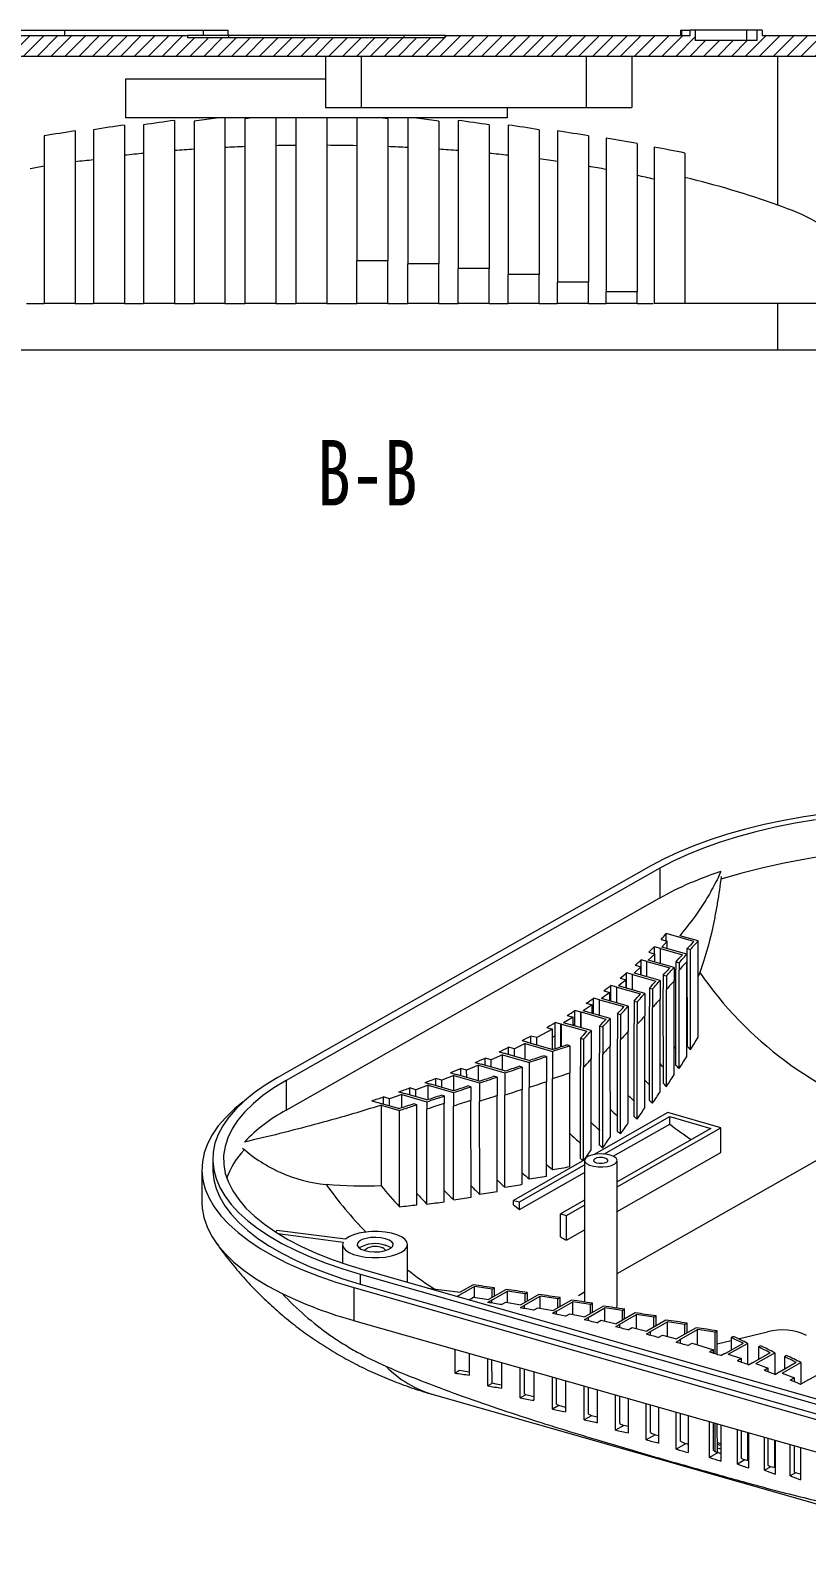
# Model space of a CAD drawing. Header units: inches. Extents: x 1813 to 4218, y 284 to 889.
# Drawn here: x 3356.8 to 3432.1, y 424.7 to 571.6 of the extents above; entities that cross this region are included whole.
import ezdxf

# ---------------------------------------------------------------- set-up
doc = ezdxf.new("R2010")
doc.units = ezdxf.units.IN
doc.header["$LTSCALE"] = 15
doc.styles.add('SLDTEXTSTYLE0', font='TXT', dxfattribs={"width": 0.75})

# ---------------------------------------------------------------- blocks, each defined once
blk = doc.blocks.new('ddfdf')
at = {"color": 7, "linetype": 'Continuous', "lineweight": 15}
for p, q in [((3431.66, 522), (3379.88, 492.6)), ((3432.88, 521.65), (3381.1, 492.25)), ((3432.88, 521.65), (3432.89, 517.53)), ((3381.1, 488.13), (3432.89, 517.53)), ((3437.59, 511.5), (3433.77, 512.59)), ((3433.77, 511.6), (3433.77, 512.59)), ((3438.19, 511.58), (3435.64, 512.3)), ((3432.97, 510.53), (3432.13, 510.77)), ((3432.13, 509.78), (3432.13, 510.77)), ((3432.97, 510.53), (3436.02, 509.66)), ((3432.97, 510.53), (3432.97, 510.53)), ((3432.97, 508.45), (3432.97, 510.53)), ((3432.97, 508.45), (3432.97, 510.53)), ((3433.08, 511.8), (3433.92, 511.56)), ((3433.92, 511.56), (3433.15, 510.73)), ((3436.61, 509.74), (3433.15, 510.73)), ((3433.92, 510.5), (3433.92, 511.56)), ((3436.7, 510.52), (3437.12, 510.4)), ((3436.71, 496.97), (3436.7, 510.52)), ((3437.13, 496.53), (3437.12, 510.4)), ((3438.19, 498.22), (3438.19, 511.58)), ((3429.48, 508.21), (3430.24, 507.99)), ((3431.07, 508.74), (3430.3, 508.96)), ((3430.3, 507.13), (3430.3, 508.96)), ((3431.08, 508.74), (3431.07, 508.74)), ((3431.07, 506.62), (3431.07, 508.74)), ((3431.08, 508.74), (3434.26, 507.83)), ((3431.08, 506.62), (3431.08, 508.74)), ((3432.21, 509.76), (3431.29, 508.93)), ((3434.86, 507.91), (3431.29, 508.93)), ((3431.37, 510), (3432.21, 509.76)), ((3432.21, 508.66), (3432.21, 509.76)), ((3435.13, 508.68), (3435.55, 508.56)), ((3435.13, 508.68), (3435.13, 507.65)), ((3435.55, 508.56), (3435.55, 507.53)), ((3436.61, 509.74), (3436.61, 508.71)), ((3436.62, 495.55), (3436.61, 508.71)), ((3428.23, 506.19), (3427.16, 505.35)), ((3427.4, 506.43), (3428.23, 506.19)), ((3428.23, 505.04), (3428.23, 506.19)), ((3429.11, 506.93), (3428.29, 507.16)), ((3428.29, 505.33), (3428.29, 507.16)), ((3429.12, 506.93), (3429.11, 506.93)), ((3429.12, 504.79), (3429.11, 506.93)), ((3429.12, 506.93), (3432.33, 506.02)), ((3429.12, 504.79), (3429.12, 506.93)), ((3430.24, 507.99), (3429.32, 507.12)), ((3432.93, 506.1), (3429.32, 507.12)), ((3430.24, 506.86), (3430.24, 507.99)), ((3430.3, 507.13), (3430.24, 507.07)), ((3430.3, 506.85), (3430.3, 507.13)), ((3432.93, 506.1), (3432.93, 503.53)), ((3433.37, 506.85), (3433.8, 506.73)), ((3433.37, 506.85), (3433.37, 504.98)), ((3433.8, 506.73), (3433.8, 504.86)), ((3434.86, 507.91), (3434.86, 506.03)), ((3434.87, 493.04), (3434.86, 506.03)), ((3435.13, 494.31), (3435.13, 507.65)), ((3435.56, 493.9), (3435.55, 507.53)), ((3438.43, 507.21), (3438.19, 506.64)), ((3425.96, 504.44), (3424.8, 503.61)), ((3425.14, 504.67), (3425.96, 504.44)), ((3425.96, 503.28), (3425.96, 504.44)), ((3426.91, 505.15), (3426.09, 505.39)), ((3426.09, 503.55), (3426.09, 505.39)), ((3426.93, 505.17), (3426.91, 505.15)), ((3426.91, 503), (3426.91, 505.15)), ((3426.93, 505.17), (3430.21, 504.23)), ((3426.93, 503), (3426.93, 505.17)), ((3430.81, 504.31), (3427.16, 505.35)), ((3428.29, 505.33), (3428.23, 505.28)), ((3428.29, 505.03), (3428.29, 505.33)), ((3430.81, 504.31), (3430.81, 501.21)), ((3431.44, 505.04), (3431.86, 504.92)), ((3431.44, 505.04), (3431.44, 502.48)), ((3431.86, 504.92), (3431.86, 502.36)), ((3433.38, 491.81), (3433.37, 504.98)), ((3433.8, 491.41), (3433.8, 504.86)), ((3421.94, 501.69), (3421.13, 501.92)), ((3421.13, 500.09), (3421.13, 501.92)), ((3423.5, 502.71), (3422.26, 501.9)), ((3426.03, 500.82), (3422.26, 501.9)), ((3422.68, 502.94), (3423.5, 502.71)), ((3423.5, 501.55), (3423.5, 502.71)), ((3424.52, 503.4), (3423.7, 503.64)), ((3423.7, 501.81), (3423.7, 503.64)), ((3423.7, 501.49), (3423.7, 501.81)), ((3424.55, 503.43), (3424.52, 503.4)), ((3424.52, 501.26), (3424.52, 503.4)), ((3424.55, 503.43), (3427.91, 502.47)), ((3424.55, 501.25), (3424.55, 503.43)), ((3428.51, 502.55), (3424.8, 503.61)), ((3426.09, 503.24), (3426.09, 503.55)), ((3428.51, 502.55), (3428.51, 499.05)), ((3429.32, 503.25), (3429.74, 503.13)), ((3429.32, 503.25), (3429.32, 500.15)), ((3429.74, 503.13), (3429.75, 500.03)), ((3431.45, 489.46), (3431.44, 502.48)), ((3431.87, 489.08), (3431.86, 502.36)), ((3432.93, 490.67), (3432.93, 503.53)), ((3419.19, 500.02), (3418.37, 500.25)), ((3418.37, 498.42), (3418.37, 500.25)), ((3419.27, 500.06), (3419.19, 500.02)), ((3419.19, 496.91), (3419.19, 500.02)), ((3419.27, 500.06), (3422.78, 499.06)), ((3419.27, 496.94), (3419.27, 500.06)), ((3420.86, 501.01), (3419.55, 500.23)), ((3423.38, 499.14), (3419.55, 500.23)), ((3420.04, 501.25), (3420.86, 501.01)), ((3420.86, 499.86), (3420.86, 501.01)), ((3421.13, 499.78), (3421.13, 500.09)), ((3422, 501.73), (3421.94, 501.69)), ((3421.95, 499.55), (3421.94, 501.69)), ((3422, 501.73), (3425.43, 500.75)), ((3422, 499.53), (3422, 501.73)), ((3424.55, 499.77), (3424.97, 499.65)), ((3424.55, 499.77), (3424.55, 496)), ((3424.97, 499.65), (3424.97, 495.88)), ((3426.03, 500.82), (3426.03, 497.05)), ((3427.02, 501.49), (3427.45, 501.37)), ((3427.02, 501.49), (3427.03, 497.99)), ((3427.45, 501.37), (3427.45, 497.87)), ((3429.33, 487.25), (3429.32, 500.15)), ((3429.75, 486.88), (3429.75, 500.03)), ((3430.82, 488.45), (3430.81, 501.21)), ((3413.8, 497.76), (3414.61, 497.53)), ((3415.84, 498.17), (3415.03, 498.4)), ((3415.03, 497.36), (3415.03, 498.4)), ((3418.04, 499.36), (3415.84, 498.17)), ((3415.84, 497.13), (3415.84, 498.17)), ((3417.22, 499.59), (3418.04, 499.36)), ((3418.04, 496.54), (3418.04, 499.36)), ((3418.38, 496.65), (3418.37, 498.42)), ((3421.89, 498.08), (3422.31, 497.96)), ((3421.89, 498.08), (3421.89, 494.16)), ((3422.31, 497.96), (3422.31, 494.04)), ((3423.38, 499.14), (3423.38, 495.22)), ((3427.03, 485.17), (3427.03, 497.99)), ((3427.45, 484.82), (3427.45, 497.87)), ((3428.52, 486.38), (3428.51, 499.05)), ((3436.71, 499.37), (3436.62, 499.47)), ((3411.07, 495.81), (3409.51, 495.1)), ((3410.63, 496.22), (3411.45, 495.98)), ((3411.07, 495.81), (3414.78, 494.75)), ((3411.07, 493.64), (3411.07, 495.81)), ((3411.45, 495.98), (3411.4, 495.96)), ((3414.76, 495.01), (3411.4, 495.96)), ((3411.45, 495.95), (3411.45, 495.98)), ((3412.75, 496.6), (3411.93, 496.84)), ((3411.93, 495.81), (3411.93, 496.84)), ((3414.23, 497.34), (3412.75, 496.6)), ((3412.75, 495.58), (3412.75, 496.6)), ((3414.23, 497.34), (3418, 496.27)), ((3414.23, 495.16), (3414.23, 497.34)), ((3414.61, 497.53), (3414.55, 497.5)), ((3417.98, 496.52), (3414.55, 497.5)), ((3414.61, 497.48), (3414.61, 497.53)), ((3417.19, 495.55), (3416.77, 495.67)), ((3417.19, 495.55), (3417.19, 492.05)), ((3418, 496.27), (3418, 492.49)), ((3420.41, 497.06), (3419.99, 497.18)), ((3420.41, 497.06), (3420.41, 493.29)), ((3424.55, 483.24), (3424.55, 496)), ((3424.98, 482.89), (3424.97, 495.88)), ((3426.04, 484.44), (3426.03, 497.05)), ((3434.87, 496.92), (3435.13, 496.63)), ((3406.12, 493.66), (3405.32, 493.89)), ((3405.32, 492.89), (3405.32, 493.89)), ((3407.76, 494.34), (3406.12, 493.66)), ((3406.13, 492.66), (3406.12, 493.66)), ((3407.32, 494.73), (3408.15, 494.5)), ((3407.76, 494.34), (3411.42, 493.3)), ((3407.76, 492.19), (3407.76, 494.34)), ((3408.15, 494.5), (3408.11, 494.49)), ((3411.4, 493.55), (3408.11, 494.49)), ((3408.15, 494.48), (3408.15, 494.5)), ((3409.51, 495.1), (3408.69, 495.33)), ((3408.69, 494.32), (3408.69, 495.33)), ((3409.51, 494.09), (3409.51, 495.1)), ((3413.82, 494.09), (3413.4, 494.21)), ((3413.82, 494.09), (3413.82, 490.99)), ((3414.78, 494.75), (3414.78, 491.25)), ((3421.9, 481.44), (3421.89, 494.16)), ((3422.32, 481.13), (3422.31, 494.04)), ((3423.38, 482.64), (3423.38, 495.22)), ((3381.1, 492.25), (3381.1, 488.13)), ((3400.79, 491.57), (3399.1, 490.96)), ((3400.34, 491.95), (3401.17, 491.71)), ((3400.79, 491.57), (3404.31, 490.57)), ((3400.79, 489.61), (3400.79, 491.57)), ((3401.17, 491.71), (3401.17, 491.71)), ((3404.29, 490.82), (3401.17, 491.71)), ((3401.17, 491.71), (3401.17, 491.71)), ((3402.67, 492.27), (3401.84, 492.51)), ((3401.84, 491.52), (3401.84, 492.51)), ((3404.33, 492.92), (3402.67, 492.27)), ((3402.67, 491.28), (3402.67, 492.27)), ((3403.89, 493.31), (3404.72, 493.07)), ((3404.33, 492.92), (3407.92, 491.9)), ((3404.34, 490.83), (3404.33, 492.92)), ((3404.72, 493.07), (3404.7, 493.07)), ((3407.9, 492.15), (3404.7, 493.07)), ((3404.72, 493.06), (3404.72, 493.07)), ((3406.72, 491.36), (3406.3, 491.48)), ((3406.72, 491.36), (3406.72, 489.48)), ((3407.92, 491.9), (3407.92, 489.34)), ((3410.33, 492.7), (3409.91, 492.82)), ((3410.33, 492.7), (3410.33, 490.13)), ((3411.42, 493.3), (3411.42, 490.2)), ((3414.79, 478.58), (3414.78, 491.25)), ((3417.2, 478.99), (3417.19, 492.05)), ((3418.01, 479.88), (3418, 492.49)), ((3420.42, 480.3), (3420.41, 493.29)), ((3392.98, 489.43), (3396.8, 488.34)), ((3395.45, 489.71), (3394.6, 489.95)), ((3394.6, 488.97), (3394.6, 489.95)), ((3397.14, 490.28), (3395.45, 489.71)), ((3395.45, 488.73), (3395.45, 489.71)), ((3396.7, 490.66), (3397.54, 490.42)), ((3397.14, 490.28), (3400.61, 489.29)), ((3397.14, 488.45), (3397.14, 490.28)), ((3397.54, 490.42), (3397.54, 490.42)), ((3400.59, 489.55), (3397.54, 490.42)), ((3399.1, 490.96), (3398.26, 491.2)), ((3398.26, 490.21), (3398.26, 491.2)), ((3399.1, 489.97), (3399.1, 490.96)), ((3400.61, 489.29), (3400.61, 488.27)), ((3403.01, 490.09), (3402.59, 490.21)), ((3403.01, 490.09), (3403.01, 489.06)), ((3404.31, 490.57), (3404.31, 488.69)), ((3406.73, 476.04), (3406.72, 489.48)), ((3407.93, 476.48), (3407.92, 489.34)), ((3410.34, 476.85), (3410.33, 490.13)), ((3411.42, 477.44), (3411.42, 490.2)), ((3413.83, 477.84), (3413.82, 490.99)), ((3394.27, 488.81), (3396.82, 488.09)), ((3394.27, 488.81), (3394.28, 477.63)), ((3396.82, 474.73), (3396.82, 488.09)), ((3399.23, 488.88), (3398.8, 489)), ((3399.23, 475.01), (3399.23, 488.88)), ((3400.61, 475.1), (3400.61, 488.27)), ((3403.02, 475.42), (3403.01, 489.06)), ((3404.32, 475.69), (3404.31, 488.69)), ((3434.02, 487.78), (3423.8, 481.97)), ((3425.13, 482.03), (3434.26, 487.22)), ((3441.36, 485.68), (3434.02, 487.78)), ((3434.26, 487.22), (3439.97, 485.59)), ((3434.26, 486.19), (3434.26, 487.22)), ((3426.41, 481.74), (3434.26, 486.19)), ((3426.96, 477.51), (3441.36, 485.68)), ((3439.97, 485.59), (3426.96, 478.2)), ((3441.36, 482.24), (3441.36, 485.68)), ((3370.94, 481.29), (3370.94, 479.92)), ((3422.47, 481.22), (3412.61, 475.62)), ((3422.37, 481.16), (3423.38, 482.64)), ((3422.46, 481.14), (3422.47, 461.53)), ((3426.96, 474.06), (3441.36, 482.24)), ((3426.97, 461.01), (3426.96, 481.15)), ((3369.44, 479.92), (3369.44, 475.34)), ((3413.43, 475.39), (3422.46, 480.52)), ((3413.43, 474.37), (3422.46, 479.5)), ((3412.61, 475.62), (3413.43, 475.39)), ((3412.61, 475.01), (3412.61, 475.62)), ((3413.43, 474.37), (3413.43, 475.39)), ((3422.46, 475.65), (3419.14, 473.76)), ((3419.95, 473.53), (3422.46, 474.96)), ((3419.14, 473.76), (3419.95, 473.53)), ((3419.14, 470.54), (3419.14, 473.76)), ((3419.96, 470.08), (3419.95, 473.53)), ((3379.82, 471.45), (3379.64, 471.24)), ((3389.33, 470.22), (3379.82, 471.45)), ((3380.01, 471.01), (3389.03, 469.84)), ((3419.96, 470.08), (3422.47, 471.51)), ((3388.94, 469.48), (3388.94, 466.91)), ((3397.94, 464.26), (3397.94, 469.48)), ((3391.37, 465.39), (3464.37, 444.58)), ((3391.37, 465.39), (3391.38, 464.01)), ((3391.38, 464.01), (3464.37, 443.21)), ((3392.24, 465.88), (3465.24, 445.07)), ((3390.51, 463.52), (3463.51, 442.71)), ((3390.51, 463.52), (3390.51, 458.94)), ((3400.76, 463.45), (3405.23, 462.87)), ((3407.23, 463.66), (3404.82, 462.29)), ((3407.04, 463.9), (3405.23, 462.87)), ((3406.32, 461.87), (3406.48, 461.84)), ((3406.48, 461.84), (3407.08, 462.18)), ((3407.08, 462.18), (3409.15, 461.87)), ((3407.23, 462.16), (3407.23, 463.66)), ((3411.6, 463.27), (3409.15, 461.87)), ((3409.63, 461.8), (3411.79, 463.03)), ((3409.66, 463.3), (3409.96, 463.47)), ((3409.66, 462.17), (3409.66, 463.3)), ((3409.96, 462.34), (3409.96, 463.47)), ((3411.79, 461.46), (3411.79, 463.03)), ((3416.14, 462.57), (3413.64, 461.15)), ((3414.12, 461.07), (3416.33, 462.33)), ((3414.23, 462.67), (3414.53, 462.84)), ((3414.23, 461.48), (3414.23, 462.67)), ((3414.53, 461.65), (3414.53, 462.84)), ((3416.33, 460.67), (3416.33, 462.33)), ((3418.77, 461.97), (3419.07, 462.14)), ((3418.77, 460.72), (3418.77, 461.97)), ((3419.07, 460.89), (3419.07, 462.14)), ((3409.63, 461.8), (3409.03, 461.46)), ((3409.63, 461.8), (3409.63, 461.8)), ((3409.63, 461.37), (3409.63, 461.8)), ((3410.95, 461.16), (3411.54, 461.5)), ((3411.54, 461.5), (3413.64, 461.15)), ((3414.12, 461.06), (3413.53, 460.73)), ((3414.12, 461.07), (3414.12, 461.06)), ((3414.12, 460.63), (3414.12, 461.06)), ((3415.4, 460.4), (3415.99, 460.74)), ((3415.99, 460.74), (3418.1, 460.34)), ((3418.58, 460.25), (3418, 459.92)), ((3420.65, 461.79), (3418.1, 460.34)), ((3418.56, 460.26), (3420.84, 461.55)), ((3418.56, 460.26), (3418.58, 460.25)), ((3418.58, 459.81), (3418.58, 460.25)), ((3419.82, 459.57), (3420.41, 459.9)), ((3420.41, 459.9), (3422.5, 459.47)), ((3420.84, 459.81), (3420.84, 461.55)), ((3425.09, 460.94), (3422.5, 459.47)), ((3422.95, 459.38), (3425.28, 460.7)), ((3423.27, 461.19), (3423.57, 461.36)), ((3423.27, 459.91), (3423.27, 461.19)), ((3423.57, 460.08), (3423.57, 461.36)), ((3425.28, 458.87), (3425.28, 460.7)), ((3429.46, 460.02), (3426.83, 458.52)), ((3427.26, 458.42), (3429.65, 459.78)), ((3427.71, 460.34), (3428.01, 460.51)), ((3427.71, 459.03), (3427.71, 460.34)), ((3428.01, 459.2), (3428.01, 460.51)), ((3429.65, 457.85), (3429.65, 459.78)), ((3463.51, 438.14), (3390.51, 458.94)), ((3422.99, 459.37), (3422.41, 459.04)), ((3422.95, 459.38), (3422.99, 459.37)), ((3422.99, 458.91), (3422.99, 459.37)), ((3424.18, 458.66), (3424.77, 458.99)), ((3424.77, 458.99), (3426.83, 458.52)), ((3427.33, 458.41), (3426.75, 458.08)), ((3427.26, 458.42), (3427.33, 458.41)), ((3427.33, 457.94), (3427.33, 458.41)), ((3428.48, 457.67), (3429.06, 458)), ((3429.06, 458), (3431.07, 457.5)), ((3433.74, 459.02), (3431.07, 457.5)), ((3431.49, 457.4), (3433.93, 458.78)), ((3432.08, 459.42), (3432.38, 459.59)), ((3432.08, 458.08), (3432.08, 459.42)), ((3432.38, 458.25), (3432.38, 459.59)), ((3433.93, 456.76), (3433.93, 458.78)), ((3437.92, 457.95), (3435.21, 456.41)), ((3435.62, 456.3), (3438.11, 457.71)), ((3436.36, 458.42), (3436.66, 458.59)), ((3436.37, 457.07), (3436.36, 458.42)), ((3436.66, 457.24), (3436.66, 458.59)), ((3438.11, 455.58), (3438.11, 457.71)), ((3431.58, 457.37), (3431, 457.05)), ((3431.49, 457.4), (3431.58, 457.37)), ((3431.58, 456.9), (3431.58, 457.37)), ((3432.68, 456.61), (3433.26, 456.94)), ((3433.26, 456.94), (3435.21, 456.41)), ((3435.74, 456.27), (3435.16, 455.94)), ((3435.62, 456.3), (3435.74, 456.27)), ((3435.74, 455.78), (3435.74, 456.27)), ((3436.79, 455.48), (3437.37, 455.8)), ((3437.37, 455.8), (3440.33, 454.92)), ((3440.55, 457.36), (3440.85, 457.53)), ((3440.55, 454.35), (3440.55, 457.36)), ((3440.85, 454.25), (3440.85, 457.53)), ((3440.85, 455.75), (3442.79, 456.21)), ((3444.43, 455.79), (3442, 454.4)), ((3442.38, 454.28), (3445.06, 455.79)), ((3443.09, 456.76), (3442.79, 456.59)), ((3442.79, 456.59), (3442.79, 454.85)), ((3443.76, 456.44), (3447.82, 457.41)), ((3445.06, 455.79), (3445.06, 452.87)), ((3404.52, 451.67), (3404.52, 454.95)), ((3406.48, 454.39), (3406.49, 451.39)), ((3409.04, 449.89), (3409.04, 453.66)), ((3409.64, 450.34), (3409.63, 453.49)), ((3440.33, 454.92), (3439.76, 454.59)), ((3440.33, 454.42), (3440.33, 454.92)), ((3441.34, 454.1), (3441.91, 454.43)), ((3441.91, 454.43), (3442, 454.4)), ((3442.38, 454.28), (3444.22, 453.68)), ((3444.22, 453.68), (3443.64, 453.35)), ((3444.22, 453.15), (3444.22, 453.68)), ((3448.19, 454.49), (3445.8, 453.14)), ((3446.17, 453), (3448.81, 454.5)), ((3446.84, 455.47), (3446.54, 455.3)), ((3446.54, 455.3), (3446.54, 453.56)), ((3448.81, 454.5), (3448.81, 451.51)), ((3450.46, 454.11), (3450.16, 453.94)), ((3450.16, 453.94), (3450.16, 452.21)), ((3405.13, 452.01), (3404.52, 451.67)), ((3406.48, 451.81), (3405.13, 452.01)), ((3410.95, 453.12), (3410.96, 449.59)), ((3413.54, 448.23), (3413.54, 452.38)), ((3414.13, 448.81), (3414.13, 452.21)), ((3415.41, 451.85), (3415.41, 447.9)), ((3445.17, 452.83), (3445.75, 453.16)), ((3445.75, 453.16), (3445.8, 453.14)), ((3446.17, 453), (3447.88, 452.34)), ((3447.88, 452.34), (3447.37, 452.05)), ((3447.88, 451.86), (3447.88, 452.34)), ((3448.86, 451.5), (3449.44, 451.83)), ((3449.44, 451.83), (3449.47, 451.82)), ((3451.8, 453.14), (3449.47, 451.82)), ((3449.84, 451.68), (3452.43, 453.15)), ((3449.84, 451.68), (3451.54, 451.02)), ((3452.43, 453.15), (3452.43, 450.14)), ((3455.27, 451.73), (3452.99, 450.44)), ((3409.72, 450.28), (3409.04, 449.89)), ((3410.22, 450.14), (3409.72, 450.28)), ((3410.96, 450.02), (3410.22, 450.14)), ((3418, 446.67), (3418, 451.11)), ((3418.59, 447.36), (3418.59, 450.94)), ((3419.83, 450.59), (3419.83, 446.31)), ((3422.41, 445.19), (3422.41, 449.85)), ((3423, 445.99), (3423, 449.68)), ((3424.19, 449.34), (3424.19, 444.8)), ((3451.54, 451.02), (3450.95, 450.69)), ((3451.54, 450.46), (3451.54, 451.02)), ((3452.39, 450.12), (3452.98, 450.45)), ((3452.98, 450.45), (3452.99, 450.44)), ((3401.5, 448.69), (3474.5, 427.88)), ((3414.33, 448.68), (3413.54, 448.23)), ((3415.41, 448.37), (3414.33, 448.68)), ((3418.91, 447.18), (3418, 446.67)), ((3419.83, 446.92), (3418.91, 447.18)), ((3426.75, 443.77), (3426.75, 448.61)), ((3427.33, 444.68), (3427.33, 448.45)), ((3428.48, 448.12), (3428.48, 443.37)), ((3431.01, 442.42), (3431.01, 447.4)), ((3431.59, 443.43), (3431.59, 447.24)), ((3423.44, 445.77), (3422.41, 445.19)), ((3424.19, 445.55), (3423.44, 445.77)), ((3432.69, 446.92), (3432.69, 441.98)), ((3435.17, 441.12), (3435.16, 446.22)), ((3435.75, 442.22), (3435.74, 446.05)), ((3436.8, 445.75), (3436.8, 440.66)), ((3427.89, 444.42), (3426.75, 443.77)), ((3428.48, 444.25), (3427.89, 444.42)), ((3432.26, 443.13), (3431.01, 442.42)), ((3432.26, 443.13), (3432.69, 443.01)), ((3439.76, 439.97), (3439.76, 444.91)), ((3440.34, 440.92), (3440.34, 444.74)), ((3440.56, 440.82), (3440.55, 444.68)), ((3440.86, 440.69), (3440.85, 444.59)), ((3441.34, 444.46), (3441.34, 439.48)), ((3443.64, 439.05), (3443.64, 443.8)), ((3444.22, 439.85), (3444.22, 443.63)), ((3445.07, 439.52), (3445.07, 443.39)), ((3445.17, 443.36), (3445.18, 438.52)), ((3436.52, 441.89), (3435.17, 441.12)), ((3436.52, 441.89), (3436.8, 441.81)), ((3440.85, 442.03), (3441.34, 441.89)), ((3441.34, 441.65), (3440.85, 441.79)), ((3440.85, 441.3), (3441.34, 441.16)), ((3447.38, 438.2), (3447.38, 442.74)), ((3447.89, 438.88), (3447.89, 442.59)), ((3448.82, 438.53), (3448.82, 442.32)), ((3448.86, 442.31), (3448.86, 437.65)), ((3450.96, 437.44), (3450.96, 441.71)), ((3451.54, 437.92), (3451.54, 441.55)), ((3452.39, 441.31), (3452.4, 436.87)), ((3440.96, 440.65), (3439.76, 439.97)), ((3440.91, 440.67), (3441.34, 440.55)), ((3440.96, 440.65), (3441.34, 440.54)), ((3444.68, 439.63), (3443.64, 439.05)), ((3445.18, 439.49), (3444.68, 439.63)), ((3445.07, 440.82), (3445.18, 440.79)), ((3445.18, 440.56), (3445.07, 440.59)), ((3445.07, 440.1), (3445.18, 440.07)), ((3448.82, 439.75), (3448.86, 439.74)), ((3448.86, 439.51), (3448.82, 439.52)), ((3448.82, 439.03), (3448.86, 439.02)), ((3448.25, 438.69), (3447.38, 438.2)), ((3448.86, 438.52), (3448.25, 438.69)), ((3451.67, 437.85), (3450.96, 437.44)), ((3452.4, 437.64), (3451.67, 437.85))]:
    blk.add_line(p, q, dxfattribs=at)
at = {"color": 8, "linetype": 'Continuous', "lineweight": 15}
for p, q in [((3426.97, 465.49), (3465.29, 487.24)), ((3421.61, 462.45), (3422.47, 462.93))]:
    blk.add_line(p, q, dxfattribs=at)
at = {"color": 7, "linetype": 'Continuous', "lineweight": 15, "flags": 128}
for points in [[(3455.71, 529.21), (3452.86, 528.78), (3450.07, 528.28), (3447.37, 527.71), (3444.77, 527.07), (3442.27, 526.37), (3439.88, 525.6), (3437.62, 524.78), (3435.49, 523.9), (3433.5, 522.97), (3431.66, 522)], [(3454.45, 528.38), (3451.62, 527.9), (3448.87, 527.35), (3446.21, 526.72), (3443.66, 526.03), (3441.23, 525.27), (3438.93, 524.45), (3436.76, 523.57), (3434.75, 522.63), (3432.88, 521.65)], [(3423.7, 501.81), (3423.57, 501.72), (3423.5, 501.67)], [(3426.09, 503.55), (3425.97, 503.47), (3425.96, 503.46)], [(3421.13, 500.09), (3420.99, 500.01), (3420.86, 499.92), (3420.86, 499.92)], [(3432.93, 494.52), (3433.05, 494.4), (3433.38, 494.06)], [(3379.88, 492.6), (3378.19, 491.57), (3376.67, 490.51), (3375.32, 489.41), (3374.14, 488.28), (3373.14, 487.12), (3372.33, 485.94), (3371.69, 484.74), (3371.25, 483.53), (3371, 482.3), (3370.94, 481.08), (3371.07, 479.85), (3371.39, 478.63), (3371.9, 477.42), (3372.6, 476.23), (3373.48, 475.06), (3374.55, 473.91), (3375.79, 472.79), (3377.2, 471.7), (3378.78, 470.66), (3380.52, 469.65), (3382.42, 468.69), (3384.46, 467.78), (3386.64, 466.93), (3388.95, 466.13), (3391.37, 465.39)], [(3381.1, 492.25), (3379.41, 491.21), (3377.88, 490.14), (3376.53, 489.02), (3375.37, 487.88), (3374.39, 486.7), (3373.61, 485.51), (3373.03, 484.29), (3372.64, 483.06), (3372.45, 481.83), (3372.47, 480.59), (3372.68, 479.35), (3373.1, 478.13), (3373.72, 476.92), (3374.53, 475.72), (3375.53, 474.55), (3376.72, 473.41), (3378.09, 472.31), (3379.64, 471.24), (3381.36, 470.21), (3383.25, 469.23), (3385.29, 468.31), (3387.47, 467.44), (3389.79, 466.63), (3392.24, 465.88)], [(3430.81, 492.27), (3431.11, 491.98), (3431.45, 491.65)], [(3375.22, 489.32), (3373.96, 488.29), (3372.74, 487.12), (3371.71, 485.93), (3370.87, 484.71), (3370.22, 483.47), (3369.76, 482.22), (3369.5, 480.96), (3369.44, 479.7), (3369.57, 478.43), (3369.9, 477.18), (3370.43, 475.93), (3371.15, 474.7), (3372.06, 473.49), (3373.16, 472.31), (3374.44, 471.15), (3375.9, 470.03), (3377.53, 468.95), (3379.32, 467.92), (3381.27, 466.93), (3383.38, 465.99), (3385.62, 465.11), (3388, 464.28), (3390.51, 463.52)], [(3426.01, 481.88), (3425.41, 482.01), (3424.75, 482.05), (3424.09, 482.01), (3423.48, 481.9), (3422.98, 481.72), (3422.63, 481.49), (3422.47, 481.23), (3422.51, 480.96), (3422.74, 480.71), (3423.15, 480.49), (3423.7, 480.34), (3424.33, 480.25), (3425, 480.25), (3425.65, 480.32), (3426.21, 480.47), (3426.64, 480.68), (3426.89, 480.93), (3426.96, 481.2), (3426.82, 481.46), (3426.5, 481.7), (3426.01, 481.88)], [(3425.29, 481.47), (3424.93, 481.54), (3424.54, 481.54), (3424.18, 481.49), (3423.89, 481.38), (3423.74, 481.23), (3423.72, 481.08), (3423.86, 480.93), (3424.13, 480.82), (3424.49, 480.75), (3424.88, 480.75), (3425.24, 480.8), (3425.53, 480.91), (3425.69, 481.06), (3425.7, 481.21), (3425.56, 481.36), (3425.29, 481.47)], [(3370.94, 479.92), (3370.94, 479.7), (3371.07, 478.48), (3371.39, 477.26), (3371.9, 476.05), (3372.6, 474.86), (3373.48, 473.68), (3374.55, 472.54), (3375.79, 471.42), (3377.2, 470.33), (3378.78, 469.28), (3380.52, 468.28), (3382.42, 467.32), (3384.46, 466.41), (3386.64, 465.55), (3388.95, 464.75), (3391.38, 464.01)], [(3417.2, 480.59), (3417.53, 480.3), (3418.01, 479.88)], [(3369.44, 475.34), (3369.48, 474.53), (3369.71, 473.25), (3370.15, 471.97), (3370.78, 470.71), (3371.62, 469.47), (3372.65, 468.25), (3373.87, 467.06), (3375.28, 465.91), (3376.88, 464.79), (3378.64, 463.72), (3380.57, 462.69)], [(3389.03, 469.84), (3388.94, 469.46), (3389.04, 469.09), (3389.34, 468.73), (3389.82, 468.41), (3390.45, 468.13), (3391.21, 467.91), (3392.07, 467.76), (3392.99, 467.68), (3393.93, 467.68), (3394.85, 467.76), (3395.7, 467.92), (3396.46, 468.14), (3397.09, 468.42), (3397.55, 468.75), (3397.84, 469.11), (3397.94, 469.49), (3397.84, 469.86), (3397.55, 470.22), (3397.08, 470.55), (3396.45, 470.83), (3395.69, 471.05), (3394.83, 471.2), (3393.92, 471.28), (3392.98, 471.28), (3392.06, 471.2), (3391.2, 471.05), (3390.44, 470.83), (3389.81, 470.55), (3389.33, 470.22)], [(3394.88, 470.3), (3394.25, 470.43), (3393.55, 470.49), (3392.84, 470.46), (3392.18, 470.35), (3391.63, 470.17), (3391.21, 469.94), (3390.98, 469.67), (3390.95, 469.38), (3391.12, 469.11), (3391.48, 468.86), (3391.99, 468.66), (3392.62, 468.53), (3393.32, 468.48), (3394.03, 468.5), (3394.69, 468.61), (3395.25, 468.79), (3395.66, 469.02), (3395.89, 469.29), (3395.93, 469.58), (3395.76, 469.86), (3395.4, 470.11), (3394.88, 470.3)], [(3395.66, 469.03), (3395.4, 469.19), (3394.88, 469.39)], [(3423.57, 460.23), (3423.71, 460.2), (3423.76, 460.19)], [(3426.83, 460.69), (3426.91, 460.79), (3426.97, 461.01)]]:
    blk.add_lwpolyline(points, dxfattribs=at)
at = {"color": 7, "linetype": 'Continuous', "lineweight": 15}
for centre, radius, start, end in [((3471.47, 419.18), 105.36, 80.3758, 106.6124), ((3455.92, 475.91), 47.57, 107.8451, 118.9677), ((3401.01, 540.57), 43.08, 318.1005, 319.4966), ((3398.26, 543.12), 46.83, 314.9921, 316.3126), ((3395.13, 546.35), 51.34, 312.0033, 313.2452), ((3401.74, 539.85), 45.68, 316.974, 318.6338), ((3402.15, 539.83), 45.76, 316.8885, 318.8754), ((3391.65, 550.34), 56.62, 309.1524, 310.3156), ((3398.07, 536.19), 45.65, 316.9736, 318.6342), ((3398.47, 536.18), 45.74, 316.8882, 318.8758), ((3399.98, 538.02), 45.68, 316.974, 318.6337), ((3400.39, 538), 45.76, 316.8885, 318.8754), ((3481.07, 536.52), 51.74, 214.4931, 252.2344), ((3387.84, 555.16), 62.77, 306.4523, 307.5383), ((3395.92, 534.42), 45.69, 316.9739, 318.6333), ((3396.35, 534.4), 45.75, 316.8881, 318.8754), ((3379.26, 567.72), 77.99, 301.5272, 302.4668), ((3383.75, 560.86), 69.79, 303.9094, 304.9217), ((3393.63, 532.67), 45.69, 316.9739, 318.6333), ((3394.05, 532.64), 45.75, 316.8881, 318.8755), ((3374.59, 575.56), 87.11, 299.3023, 300.1752), ((3391.15, 530.94), 45.69, 316.9739, 318.6333), ((3391.56, 530.92), 45.76, 316.8885, 318.8754), ((3368.93, 585.97), 98.96, 296.9584, 297.76), ((3375.44, 572.24), 85.4, 299.9175, 300.1788), ((3388.5, 529.25), 45.68, 316.974, 318.6337), ((3388.91, 529.23), 45.76, 316.8885, 318.8754), ((3363.84, 596.24), 110.43, 295.0691, 295.8144), ((3357.58, 671.42), 185.45, 287.9591, 288.6112), ((3357.57, 672.26), 186.49, 287.865, 288.6438), ((3360.79, 672.97), 185.49, 287.9591, 288.6111), ((3360.79, 673.77), 186.49, 287.865, 288.6438), ((3479.26, 537.43), 58.72, 223.5565, 224.1506), ((3353.21, 620.53), 136.94, 291.7209, 292.3665), ((3358.58, 607.77), 123.1, 293.3264, 294.0196), ((3354.23, 669.93), 185.42, 287.9589, 288.6112), ((3354.2, 670.8), 186.5, 287.865, 288.6438), ((3475.81, 535.14), 57.63, 225.1103, 225.6992), ((3347.79, 634.44), 151.87, 290.2429, 290.8455), ((3347.1, 667.27), 185.48, 287.9591, 288.6111), ((3347.1, 668.06), 186.49, 287.865, 288.6438), ((3350.72, 668.57), 185.45, 287.9591, 288.6113), ((3350.68, 669.48), 186.58, 287.8653, 288.6437), ((3472.56, 533.05), 56.89, 226.4691, 227.0523), ((3336.99, 665.54), 184.8, 287.6369, 288.1657), ((3342.39, 649.42), 167.79, 288.8842, 289.4481), ((3343.41, 665.96), 185.45, 287.9591, 288.6113), ((3343.4, 666.79), 186.49, 287.865, 288.6438), ((3468.77, 531.06), 57.38, 225.4484, 226.5776), ((3469.4, 531.06), 56.31, 227.6252, 228.2035), ((3392.33, 467.47), 23.51, 118.5085, 136.3275), ((3465.73, 529.24), 57.08, 225.9395, 227.3117), ((3466.17, 528.98), 55.67, 228.5704, 229.1469), ((3462.69, 527.42), 56.8, 226.2097, 227.8232), ((3462.93, 526.91), 55.04, 229.2989, 229.8756), ((3465.82, 527.05), 51.63, 232.3135, 236.4031), ((3459.74, 525.7), 56.68, 226.0622, 228.108), ((3459.89, 525.07), 54.75, 229.8076, 230.383), ((3383.37, 474.94), 11.15, 136.2305, 160.6753), ((3456.91, 523.3), 54.58, 230.0906, 230.6655), ((3451.52, 520.77), 55.94, 227.6422, 228.956), ((3440.53, 515.76), 59.95, 219.5052, 223.193), ((3442.36, 516.5), 58.79, 222.8122, 224.7573), ((3444.45, 517.42), 57.89, 224.3057, 226.1204), ((3446.71, 518.47), 57.16, 225.6144, 227.2779), ((3449.08, 519.59), 56.52, 226.7292, 228.2248), ((3446.18, 516.8), 53.6, 231.2259, 232.3358), ((3442.59, 511.42), 47.13, 240.1572, 241.2941), ((3393.44, 465.28), 4.35, 70.5693, 120.7716), ((3393.44, 467.04), 2.2, 66.7426, 132.1209), ((3394.23, 468.26), 0.799, 30.627, 84.4191), ((3406.11, 515.35), 58.52, 244.1251, 254.5371), ((3365.49, 169.12), 297.7, 81.4079, 81.9766), ((3365.5, 170.16), 296.45, 81.4319, 81.9075), ((3370.06, 168.55), 297.63, 81.4078, 81.9766), ((3370.05, 169.45), 296.53, 81.4319, 81.9074), ((3374.6, 167.85), 297.63, 81.4078, 81.9766), ((3374.59, 168.73), 296.55, 81.432, 81.9074), ((3367.51, 192.36), 272.29, 80.821, 81.2294), ((3370.25, 208.8), 255.62, 79.8265, 80.2524), ((3373.18, 224.63), 239.52, 78.7709, 79.2157), ((3379.09, 167), 297.7, 81.408, 81.9766), ((3379.11, 168.11), 296.39, 81.4318, 81.9075), ((3383.54, 166.15), 297.71, 81.408, 81.9766), ((3383.55, 167.21), 296.44, 81.4319, 81.9076), ((3387.91, 165.23), 297.7, 81.4079, 81.9766), ((3387.89, 166.13), 296.6, 81.4321, 81.9074), ((3376.26, 239.72), 224.12, 77.6532, 78.1182), ((3379.52, 254.19), 209.29, 76.4722, 76.959), ((3392.19, 164.24), 297.7, 81.4079, 81.9766), ((3392.2, 165.29), 296.44, 81.4319, 81.9076), ((3396.35, 163.02), 297.85, 81.408, 81.9764), ((3396.38, 164.22), 296.45, 81.4319, 81.9075), ((3449.8, 449.71), 7.95, 64.3966, 104.4635), ((3382.76, 267.29), 195.8, 75.2276, 75.7362), ((3386.17, 279.9), 182.73, 73.9178, 74.4505), ((3390.37, 347.61), 120.94, 63.4451, 64.3123), ((3390.67, 347.56), 121.13, 63.3186, 64.3571), ((3390.07, 292.98), 169.08, 72.349, 72.9099), ((3394.13, 346.33), 120.92, 63.4452, 64.3125), ((3394.42, 346.27), 121.13, 63.3186, 64.3571), ((3397.78, 345.06), 120.83, 63.4447, 64.3126), ((3398.03, 344.91), 121.13, 63.3186, 64.3571), ((3393.54, 303.63), 157.88, 70.9122, 71.4995), ((3396.96, 313.26), 147.66, 69.4212, 70.0353), ((3418.16, 462.28), 14.68, 234.4889, 234.9001), ((3400.31, 321.98), 138.31, 67.8792, 68.5205), ((3421.87, 460.95), 14.4, 237.5023, 238.4544), ((3425.56, 459.46), 13.96, 240.039, 241.5498), ((3429.43, 458.12), 13.73, 242.0792, 244.1379), ((3433.36, 456.82), 13.56, 243.5941, 246.1931), ((3437.37, 455.6), 13.48, 244.5719, 247.6876), ((3441.42, 454.4), 13.43, 244.9982, 248.6114), ((3446.07, 453.1), 13.46, 244.8098, 247.6805), ((3450.15, 452.02), 13.54, 244.0562, 246.1868), ((3454.23, 451.03), 13.7, 242.4209, 244.132), ((3458.34, 450.16), 14, 240.9463, 241.541)]:
    blk.add_arc(centre, radius, start, end, dxfattribs=at)
at = {"color": 8, "linetype": 'Continuous', "lineweight": 15}
for centre, radius, start, end in [((3435.77, 513.21), 60.55, 215.7748, 223.9781), ((3429.75, 506.54), 51.54, 231.852, 237.1296), ((3405.78, 463.26), 15.19, 224.4826, 253.6477)]:
    blk.add_arc(centre, radius, start, end, dxfattribs=at)
at = {"color": 7, "linetype": 'Continuous', "lineweight": 15}
for points, knots in [([(3441.35, 521.19), (3441.01, 520.43), (3440.63, 519.67), (3439.82, 518.17), (3439.38, 517.43), (3437.96, 515.2), (3436.87, 513.74), (3435.64, 512.3)], [0, 0, 0, 0, 0.25, 0.25, 0.5, 0.5, 1, 1, 1, 1]), ([(3441.4, 520.53), (3441.23, 519.26), (3441.05, 518.03), (3440.75, 516.23), (3440.64, 515.63), (3440.42, 514.46), (3440.3, 513.88), (3439.68, 511.05), (3439.1, 509.02), (3438.43, 507.21)], [0, 0, 0, 0, 0.25, 0.25, 0.375, 0.375, 0.5, 0.5, 1, 1, 1, 1]), ([(3437.12, 510.4), (3437.24, 510.53), (3437.49, 510.79), (3437.84, 511.18), (3438.07, 511.44), (3438.19, 511.58)], [0, 0, 0, 0, 0.3326876, 0.6660148, 1, 1, 1, 1]), ([(3394.27, 488.81), (3392.79, 488.34), (3391.27, 487.88), (3388.2, 486.98), (3386.63, 486.54), (3381.87, 485.26), (3378.63, 484.46), (3375.32, 483.7)], [0, 0, 0, 0, 0.25, 0.25, 0.5, 0.5, 1, 1, 1, 1]), ([(3396.82, 488.09), (3397.09, 488.18), (3397.63, 488.35), (3398.43, 488.62), (3398.96, 488.79), (3399.23, 488.88)], [0, 0, 0, 0, 0.333972, 0.667299, 1, 1, 1, 1]), ([(3375.07, 482.87), (3375.88, 482.16), (3376.74, 481.52), (3378.09, 480.65), (3378.56, 480.38), (3379.5, 479.88), (3379.99, 479.64), (3382.45, 478.56), (3384.51, 478.02), (3386.64, 477.81)], [0, 0, 0, 0, 0.25, 0.25, 0.375, 0.375, 0.5, 0.5, 1, 1, 1, 1]), ([(3371.28, 469.96), (3371.36, 469.83), (3371.96, 468.93), (3373.18, 467.34), (3374.95, 465.2), (3376.83, 463.16), (3378.81, 461.24), (3380.89, 459.42), (3383.05, 457.71), (3385.3, 456.12), (3387.63, 454.64), (3390.05, 453.27), (3392.54, 452.02), (3395.12, 450.88), (3397.78, 449.86), (3399.92, 449.15), (3401.17, 448.79), (3401.5, 448.69)], [0, 0, 0, 0, 0.012028, 0.085711, 0.159171, 0.232441, 0.305563, 0.378593, 0.451599, 0.524669, 0.597916, 0.67148, 0.745533, 0.820281, 0.895945, 0.97274, 1, 1, 1, 1]), ([(3380.57, 462.69), (3382.56, 460.55), (3384.77, 458.64), (3387.78, 456.53), (3388.4, 456.12), (3389.66, 455.33), (3390.3, 454.95), (3392.25, 453.87), (3393.58, 453.21), (3394.94, 452.62)], [0, 0, 0, 0, 0.5, 0.5, 0.625, 0.625, 0.75, 0.75, 1, 1, 1, 1]), ([(3394.94, 452.62), (3398.52, 451.08), (3402.1, 449.7), (3409.22, 447.15), (3412.76, 445.98), (3417.15, 444.59), (3418.03, 444.31), (3419.78, 443.77), (3420.64, 443.51), (3423.22, 442.72), (3424.92, 442.21), (3429.94, 440.72), (3433.19, 439.78), (3437.91, 438.44), (3439.47, 438), (3441.76, 437.36), (3442.51, 437.15), (3444.02, 436.73), (3444.76, 436.53), (3448.42, 435.53), (3451.2, 434.8), (3456.46, 433.53), (3458.95, 432.98), (3463.65, 432.16), (3465.86, 431.88), (3467.94, 431.81)], [0, 0, 0, 0, 0.125, 0.125, 0.25, 0.25, 0.28125, 0.28125, 0.3125, 0.3125, 0.375, 0.375, 0.5, 0.5, 0.5625, 0.5625, 0.59375, 0.59375, 0.625, 0.625, 0.75, 0.75, 0.875, 0.875, 1, 1, 1, 1])]:
    blk.add_open_spline(points, degree=3, knots=knots, dxfattribs=at)
for points in [[(3437.59, 511.5), (3437.3, 511.17), (3437, 510.84), (3436.7, 510.52)], [(3436.61, 508.71), (3436.27, 508.32), (3435.91, 507.92), (3435.55, 507.53)], [(3434.86, 506.03), (3434.52, 505.64), (3434.16, 505.25), (3433.8, 504.86)], [(3432.93, 503.53), (3432.58, 503.14), (3432.23, 502.75), (3431.86, 502.36)], [(3430.81, 501.21), (3430.47, 500.81), (3430.11, 500.42), (3429.75, 500.03)], [(3428.51, 499.05), (3428.17, 498.65), (3427.81, 498.26), (3427.45, 497.87)], [(3437.13, 496.53), (3437.5, 497.08), (3437.85, 497.64), (3438.19, 498.22)], [(3426.03, 497.05), (3425.69, 496.66), (3425.33, 496.27), (3424.97, 495.88)], [(3435.56, 493.9), (3435.92, 494.44), (3436.28, 494.99), (3436.62, 495.55)], [(3422.31, 494.04), (3422.68, 494.43), (3423.03, 494.83), (3423.38, 495.22)], [(3417.19, 492.05), (3416.39, 491.78), (3415.59, 491.51), (3414.78, 491.25)], [(3418, 492.49), (3418.81, 492.76), (3419.62, 493.02), (3420.41, 493.29)], [(3433.8, 491.41), (3434.17, 491.94), (3434.52, 492.48), (3434.87, 493.04)], [(3406.72, 489.48), (3405.93, 489.22), (3405.12, 488.95), (3404.31, 488.69)], [(3410.33, 490.13), (3409.54, 489.86), (3408.73, 489.6), (3407.92, 489.34)], [(3413.82, 490.99), (3413.03, 490.72), (3412.23, 490.46), (3411.42, 490.2)], [(3431.87, 489.08), (3432.24, 489.6), (3432.59, 490.13), (3432.93, 490.67)], [(3398.8, 489), (3398.14, 488.78), (3397.47, 488.56), (3396.8, 488.34)], [(3403.01, 489.06), (3402.22, 488.79), (3401.42, 488.53), (3400.61, 488.27)], [(3429.75, 486.88), (3430.12, 487.39), (3430.47, 487.92), (3430.82, 488.45)], [(3427.45, 484.82), (3427.82, 485.33), (3428.18, 485.85), (3428.52, 486.38)], [(3424.98, 482.89), (3425.34, 483.39), (3425.7, 483.91), (3426.04, 484.44)], [(3414.79, 478.58), (3415.6, 478.71), (3416.4, 478.84), (3417.2, 478.99)], [(3418.01, 479.88), (3418.82, 480.01), (3419.62, 480.15), (3420.42, 480.3)], [(3394.28, 477.63), (3391.78, 477.51), (3389.23, 477.56), (3386.64, 477.81)], [(3407.93, 476.48), (3408.74, 476.59), (3409.54, 476.71), (3410.34, 476.85)], [(3411.42, 477.44), (3412.23, 477.56), (3413.04, 477.69), (3413.83, 477.84)], [(3396.82, 474.73), (3397.63, 474.81), (3398.44, 474.9), (3399.23, 475.01)], [(3400.61, 475.1), (3401.42, 475.2), (3402.22, 475.3), (3403.02, 475.42)], [(3404.32, 475.69), (3405.13, 475.8), (3405.93, 475.91), (3406.73, 476.04)], [(3404.52, 451.67), (3405.18, 451.57), (3405.83, 451.48), (3406.49, 451.39)], [(3409.04, 449.89), (3409.68, 449.79), (3410.32, 449.69), (3410.96, 449.59)], [(3413.54, 448.23), (3414.17, 448.12), (3414.79, 448.01), (3415.41, 447.9)], [(3418, 446.67), (3418.61, 446.55), (3419.22, 446.43), (3419.83, 446.31)], [(3422.41, 445.19), (3423.01, 445.06), (3423.6, 444.93), (3424.19, 444.8)], [(3426.75, 443.77), (3427.33, 443.64), (3427.91, 443.5), (3428.48, 443.37)], [(3431.01, 442.42), (3431.57, 442.28), (3432.13, 442.13), (3432.69, 441.98)], [(3435.17, 441.12), (3435.71, 440.97), (3436.26, 440.81), (3436.8, 440.66)], [(3439.76, 439.97), (3440.29, 439.81), (3440.82, 439.64), (3441.34, 439.48)], [(3443.64, 439.05), (3444.16, 438.87), (3444.67, 438.7), (3445.18, 438.52)], [(3447.38, 438.2), (3447.88, 438.02), (3448.37, 437.83), (3448.86, 437.65)], [(3450.96, 437.44), (3451.44, 437.25), (3451.92, 437.06), (3452.4, 436.87)]]:
    blk.add_open_spline(points, degree=3, dxfattribs=at)

msp = doc.modelspace()

# ---------------------------------------------------------------- hatches: boundary and pattern name
at = {"linetype": 'Continuous', "lineweight": 0}
h = msp.add_hatch(dxfattribs=at)
h.set_pattern_fill('ANSI31', color=4, scale=0.3, style=0)
edge = h.paths.add_edge_path(flags=0)
edge.add_line((3420.789, 571.104), (3397.039, 571.104))
edge.add_line((3397.039, 571.104), (3397.039, 570.904))
edge.add_line((3397.039, 570.904), (3372.039, 570.904))
edge.add_line((3372.039, 570.904), (3372.039, 571.104))
edge.add_line((3372.039, 571.104), (3348.289, 571.104))
edge.add_line((3348.289, 571.104), (3347.789, 570.604))
edge.add_line((3347.789, 570.604), (3347.789, 566.104))
edge.add_line((3347.789, 566.104), (3344.789, 566.104))
edge.add_line((3344.789, 566.104), (3344.789, 564.104))
edge.add_line((3344.789, 564.104), (3350.789, 564.104))
edge.add_line((3350.789, 564.104), (3350.789, 569.104))
edge.add_line((3350.789, 569.104), (3436.581, 569.104))
edge.add_arc((3436.581, 521.104), 47, 85.47464, 90, ccw=False)
edge.add_line((3440.289, 567.958), (3440.289, 558.104))
edge.add_line((3440.289, 558.104), (3442.289, 558.104))
edge.add_line((3442.289, 558.104), (3442.289, 570.777))
edge.add_arc((3436.581, 521.104), 50, 83.44446, 90)
edge.add_line((3436.581, 571.104), (3427.789, 571.104))
edge.add_line((3427.789, 571.104), (3427.789, 571.604))
edge.add_line((3427.789, 571.604), (3427.289, 571.604))
edge.add_line((3427.289, 571.604), (3427.289, 570.604))
edge.add_line((3427.289, 570.604), (3421.289, 570.604))
edge.add_line((3421.289, 570.604), (3421.289, 571.604))
edge.add_line((3421.289, 571.604), (3420.789, 571.604))
edge.add_line((3420.789, 571.604), (3420.789, 571.104))

# ---------------------------------------------------------------- linework, layer by layer
at = {"color": 7, "linetype": 'Continuous', "lineweight": 15}
for p, q in [((3348.289, 571.104), (3372.039, 571.104)), ((3354.262, 571.604), (3360.12, 571.604)), ((3360.12, 571.604), (3360.12, 571.104)), ((3360.12, 571.604), (3373.546, 571.604)), ((3372.039, 571.104), (3372.039, 570.904)), ((3376.039, 571.104), (3372.039, 571.104)), ((3372.039, 570.904), (3397.039, 570.904)), ((3373.546, 571.604), (3373.546, 571.104)), ((3373.546, 571.604), (3375.985, 571.604)), ((3375.985, 571.104), (3375.985, 571.604)), ((3376.039, 570.904), (3376.039, 571.104)), ((3393.039, 571.104), (3376.039, 571.104)), ((3393.039, 570.904), (3393.039, 571.104)), ((3397.039, 571.104), (3393.039, 571.104)), ((3397.039, 570.904), (3397.039, 571.104)), ((3397.039, 571.104), (3420.789, 571.104)), ((3419.87, 571.604), (3419.87, 571.104)), ((3419.87, 571.604), (3419.951, 571.604)), ((3419.951, 571.604), (3419.951, 571.104)), ((3419.951, 571.604), (3420.789, 571.604)), ((3420.789, 571.104), (3420.789, 571.604)), ((3421.289, 571.604), (3420.789, 571.604)), ((3421.289, 571.604), (3421.289, 570.604)), ((3426.3, 571.604), (3421.289, 571.604)), ((3427.289, 570.604), (3421.289, 570.604)), ((3426.3, 570.604), (3426.3, 571.604)), ((3427.289, 571.604), (3426.3, 571.604)), ((3427.289, 570.604), (3427.289, 571.604)), ((3427.789, 571.604), (3427.289, 571.604)), ((3427.789, 571.604), (3427.789, 571.104)), ((3427.789, 571.104), (3436.581, 571.104)), ((3350.789, 569.104), (3436.581, 569.104)), ((3385.42, 569.104), (3385.42, 564.104)), ((3388.902, 564.104), (3388.902, 569.104)), ((3410.727, 564.104), (3410.727, 569.104)), ((3415.123, 569.104), (3415.123, 564.104)), ((3429.289, 554.647), (3429.289, 569.104)), ((3385.42, 566.868), (3366.039, 566.868)), ((3366.039, 566.868), (3366.039, 563.104)), ((3403.039, 563.104), (3366.039, 563.104)), ((3370.78, 562.859), (3370.78, 545.104)), ((3375.061, 563.104), (3372.674, 562.77)), ((3375.674, 563.104), (3375.674, 545.104)), ((3378.329, 563.104), (3377.601, 563.005)), ((3377.601, 563.005), (3377.601, 545.104)), ((3380.601, 563.104), (3380.601, 545.104)), ((3382.548, 563.104), (3382.548, 545.104)), ((3385.42, 564.104), (3388.902, 564.104)), ((3385.548, 563.104), (3385.548, 545.104)), ((3388.477, 563.104), (3388.477, 549.225)), ((3388.902, 564.104), (3410.727, 564.104)), ((3391.477, 563.005), (3390.749, 563.104)), ((3391.477, 563.005), (3391.477, 549.225)), ((3393.404, 563.104), (3393.404, 548.928)), ((3396.404, 562.77), (3394.016, 563.104)), ((3398.298, 562.859), (3398.298, 548.491)), ((3403.039, 564.104), (3403.039, 563.104)), ((3410.727, 564.104), (3415.123, 564.104)), ((3358.141, 561.352), (3358.141, 545.104)), ((3361.141, 561.838), (3361.141, 545.104)), ((3362.932, 561.954), (3362.932, 545.104)), ((3365.932, 562.412), (3365.932, 545.104)), ((3367.78, 562.423), (3367.78, 545.104)), ((3372.674, 562.77), (3372.674, 545.104)), ((3396.404, 562.77), (3396.404, 548.928)), ((3401.298, 562.423), (3401.298, 548.491)), ((3403.146, 562.411), (3403.146, 547.904)), ((3406.146, 561.954), (3406.146, 547.904)), ((3407.937, 561.838), (3407.937, 547.155)), ((3410.937, 561.352), (3410.937, 547.155)), ((3412.656, 561.124), (3412.656, 546.227)), ((3415.656, 560.605), (3415.656, 546.227)), ((3417.289, 560.256), (3417.289, 545.104)), ((3420.289, 559.696), (3420.289, 545.104)), ((3388.477, 545.104), (3388.477, 549.225)), ((3391.477, 545.104), (3391.477, 549.225)), ((3393.404, 545.104), (3393.404, 548.928)), ((3396.404, 545.104), (3396.404, 548.928)), ((3398.298, 545.104), (3398.298, 548.491)), ((3401.298, 545.104), (3401.298, 548.491)), ((3403.146, 545.104), (3403.146, 547.904)), ((3406.146, 545.104), (3406.146, 547.904)), ((3407.937, 545.104), (3407.937, 547.155)), ((3410.937, 545.104), (3410.937, 547.155)), ((3412.656, 545.104), (3412.656, 546.227)), ((3415.656, 545.104), (3415.656, 546.227)), ((3356.422, 545.104), (3358.141, 545.104)), ((3361.141, 545.104), (3358.141, 545.104)), ((3361.141, 545.104), (3362.932, 545.104)), ((3365.932, 545.104), (3362.932, 545.104)), ((3365.932, 545.104), (3367.78, 545.104)), ((3370.78, 545.104), (3367.78, 545.104)), ((3370.78, 545.104), (3372.674, 545.104)), ((3375.674, 545.104), (3372.674, 545.104)), ((3375.674, 545.104), (3377.601, 545.104)), ((3380.601, 545.104), (3377.601, 545.104)), ((3380.601, 545.104), (3382.548, 545.104)), ((3385.548, 545.104), (3382.548, 545.104)), ((3385.548, 545.104), (3388.477, 545.104)), ((3391.477, 545.104), (3388.477, 545.104)), ((3391.477, 545.104), (3393.404, 545.104)), ((3396.404, 545.104), (3393.404, 545.104)), ((3396.404, 545.104), (3398.298, 545.104)), ((3401.298, 545.104), (3398.298, 545.104)), ((3401.298, 545.104), (3403.146, 545.104)), ((3406.146, 545.104), (3403.146, 545.104)), ((3406.146, 545.104), (3407.937, 545.104)), ((3410.937, 545.104), (3407.937, 545.104)), ((3410.937, 545.104), (3412.656, 545.104)), ((3415.656, 545.104), (3412.656, 545.104)), ((3415.656, 545.104), (3417.214, 545.104)), ((3429.289, 540.604), (3429.289, 545.104)), ((3339.789, 540.604), (3429.289, 540.604)), ((3429.289, 540.604), (3476.289, 540.604))]:
    msp.add_line(p, q, dxfattribs=at)
for centre, major_axis, ratio, start_param, end_param in [((3622.03, 521.104), (445.688, 0), 0.105455, 2.164562, 2.1696975), ((3778.673, 521.104), (727.444, 0), 0.0646097, 2.1547716, 2.1579494), ((4477.258, 521.104), (1999.595, 0), 0.0235048, 2.1501295, 2.1512937), ((2137.42, 521.104), (2281.019, 0), 0.0206048, 0.9902697, 0.9918047), ((2990.407, 521.104), (727.441, 0), 0.0646101, 0.9836432, 0.986821), ((3147.048, 521.104), (445.687, 0), 0.1054553, 0.9718952, 0.9770307), ((3579.869, 521.104), (367.086, 0), 0.1280354, 2.2030587, 2.2091194), ((3551.932, 521.104), (322.056, 0), 0.1459375, 2.1794959, 2.1865098), ((3217.146, 521.104), (322.055, 0), 0.1459376, 0.9550828, 0.9620968), ((3257.486, 521.104), (252.756, 0), 0.1859501, 0.9332278, 0.9420163), ((3485.012, 521.104), (208.538, 0), 0.2253784, 2.2248198, 2.2330144), ((3284.066, 521.104), (208.538, 0), 0.2253784, 0.906344, 0.9167728), ((3303.137, 521.104), (177.964, 0), 0.2640991, 0.8744312, 0.8863322)]:
    msp.add_ellipse(centre, major_axis=major_axis, ratio=ratio, start_param=start_param, end_param=end_param, dxfattribs=at)
for points in [[(3370.78, 562.859), (3369.776, 562.722), (3368.776, 562.577), (3367.78, 562.423)], [(3401.298, 562.423), (3400.302, 562.577), (3399.302, 562.722), (3398.298, 562.859)], [(3361.141, 561.838), (3360.136, 561.686), (3359.136, 561.524), (3358.141, 561.352)], [(3365.932, 562.412), (3364.927, 562.268), (3363.927, 562.116), (3362.932, 561.954)], [(3406.146, 561.954), (3405.151, 562.116), (3404.151, 562.268), (3403.146, 562.411)], [(3410.937, 561.352), (3409.942, 561.524), (3408.942, 561.686), (3407.937, 561.838)], [(3415.656, 560.605), (3414.661, 560.789), (3413.661, 560.961), (3412.656, 561.124)], [(3420.289, 559.696), (3419.294, 559.894), (3418.294, 560.081), (3417.289, 560.256)], [(3429.289, 554.647), (3426.345, 555.708), (3423.343, 556.585), (3420.289, 557.326)], [(3391.477, 549.225), (3390.48, 549.225), (3389.48, 549.225), (3388.477, 549.225)], [(3396.404, 548.928), (3395.407, 548.928), (3394.407, 548.928), (3393.404, 548.928)], [(3401.298, 548.491), (3400.301, 548.491), (3399.301, 548.491), (3398.298, 548.491)], [(3406.146, 547.904), (3405.149, 547.904), (3404.149, 547.904), (3403.146, 547.904)], [(3410.937, 547.155), (3409.94, 547.155), (3408.94, 547.155), (3407.937, 547.155)], [(3415.656, 546.227), (3414.659, 546.227), (3413.659, 546.227), (3412.656, 546.227)]]:
    msp.add_open_spline(points, degree=3, dxfattribs=at)
for points, knots in [([(3433.289, 552.835), (3433.184, 552.9), (3431.939, 553.671), (3430.556, 554.18), (3429.289, 554.647)], [0, 0, 0, 0, 0.0841606, 1, 1, 1, 1]), ([(3420.289, 545.104), (3419.956, 545.104), (3419.29, 545.104), (3418.29, 545.104), (3417.622, 545.104), (3417.289, 545.104)], [0, 0, 0, 0, 0.3339852, 0.6673124, 1, 1, 1, 1]), ([(3440.214, 545.104), (3438.654, 545.104), (3435.46, 545.104), (3430.529, 545.104), (3425.455, 545.104), (3422.011, 545.104), (3420.289, 545.104)], [0, 0, 0, 0, 0.2406199, 0.4928767, 0.7464407, 1, 1, 1, 1])]:
    msp.add_open_spline(points, degree=3, knots=knots, dxfattribs=at)

# ---------------------------------------------------------------- block references
at = {"xscale": 0.7000000000000455, "yscale": 0.7000000000000455, "zscale": 0.7000000000000455}
msp.add_blockref('ddfdf', (1014.829, 125.136), dxfattribs=at)

# ---------------------------------------------------------------- texts
at = {"color": 7, "linetype": 'Continuous', "insert": (3384.626, 531.848), "char_height": 6.35, "attachment_point": 1, "style": 'SLDTEXTSTYLE0'}
msp.add_mtext('B-B', dxfattribs=at)

doc.saveas('drawing.dxf')
